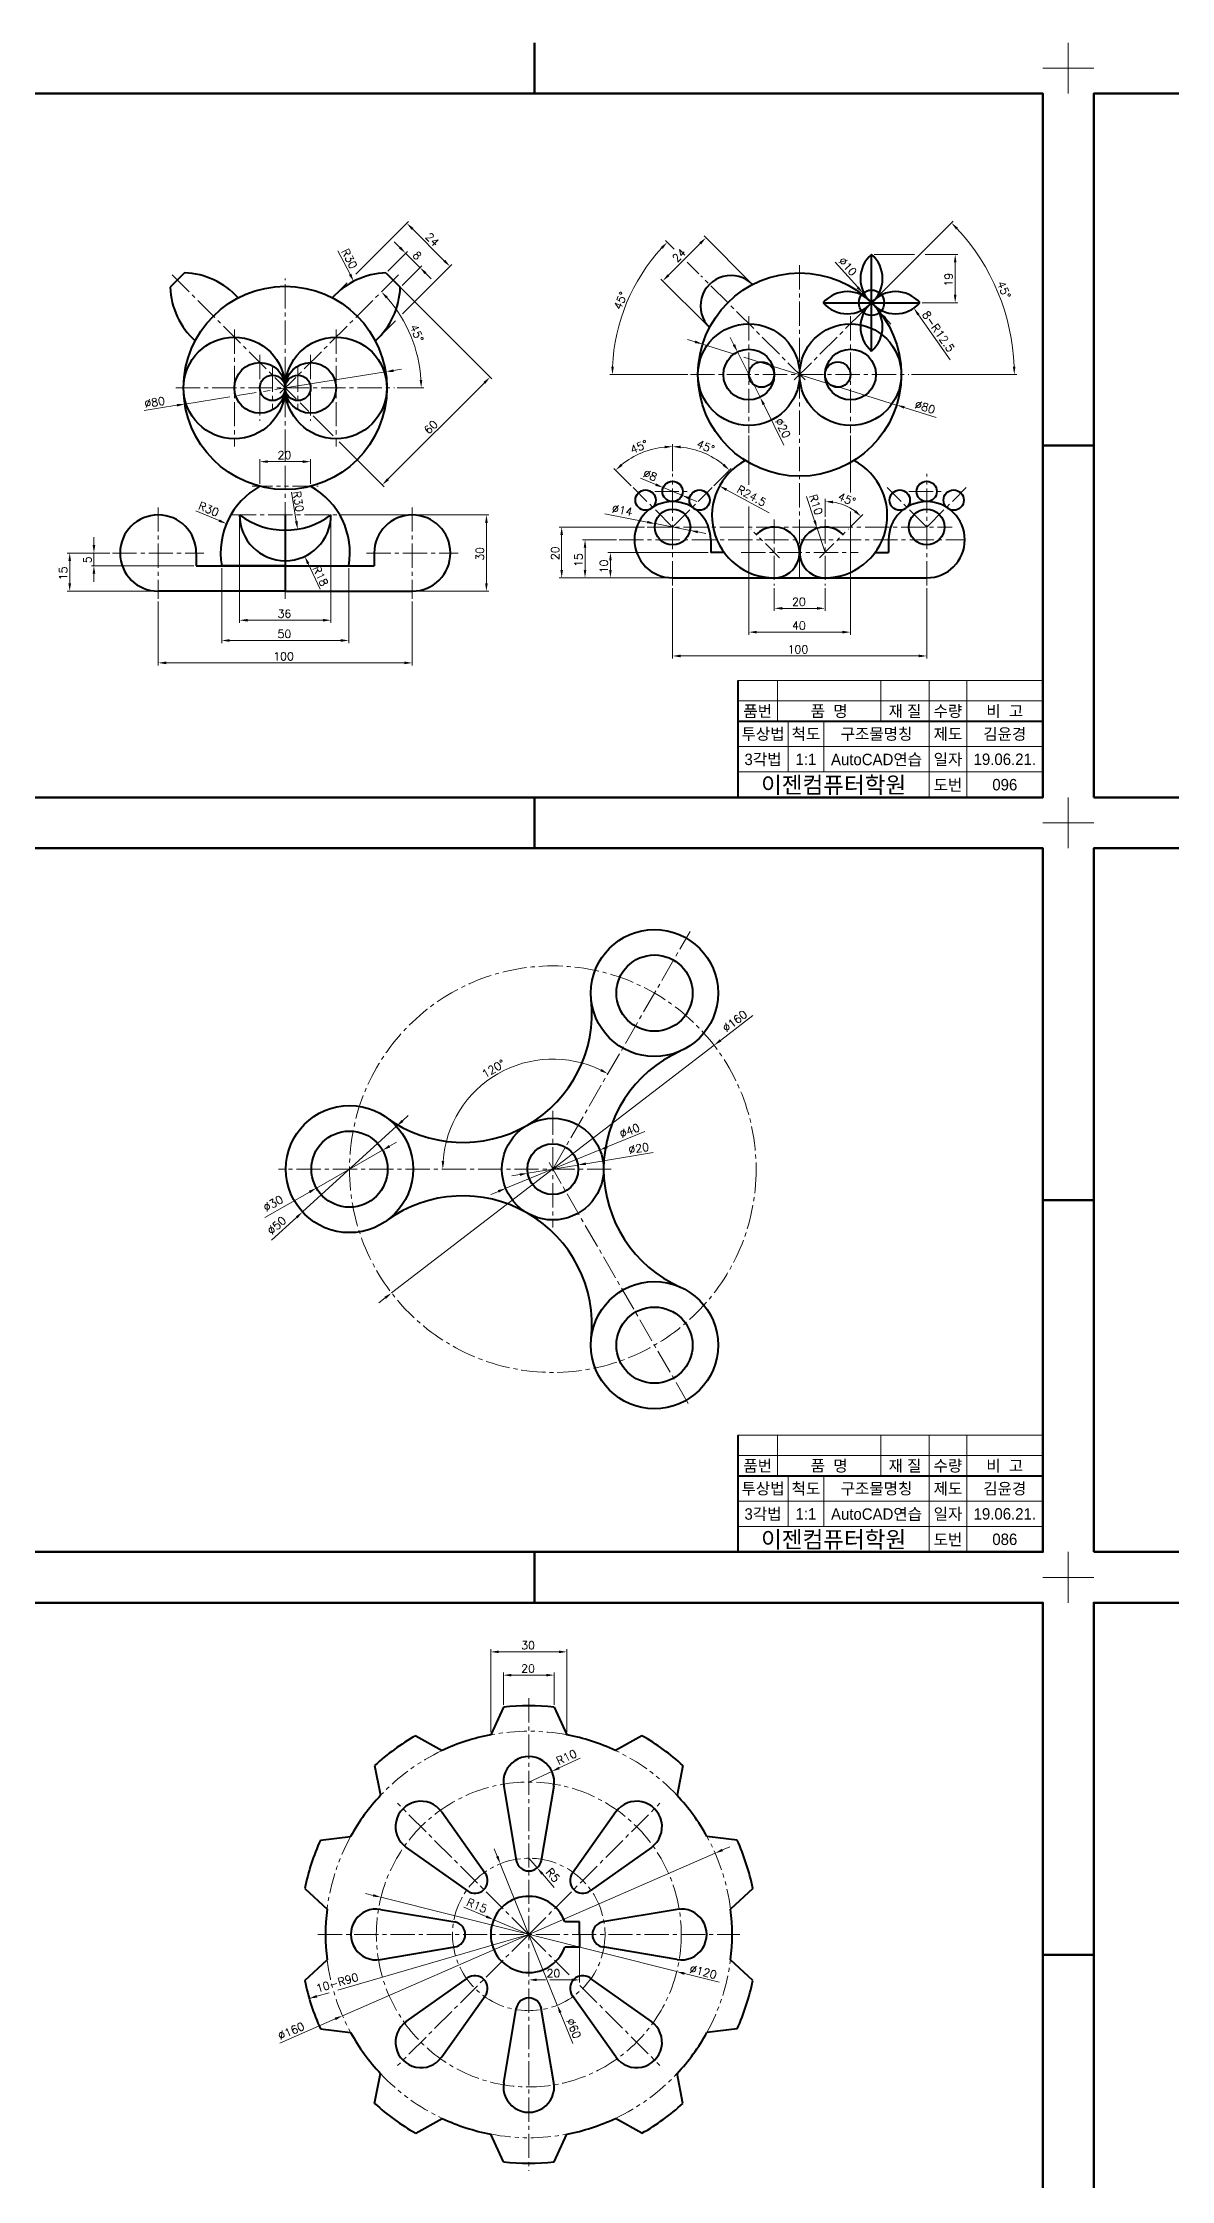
# Model space of a CAD drawing. Header units: millimetres. Extents: x 0 to 4210, y 0 to 2980.
# Drawn here: x 2116 to 2561, y 2139 to 2980 of the extents above; entities that cross this region are included whole.
import ezdxf
from ezdxf.enums import TextEntityAlignment as Align

# ---------------------------------------------------------------- set-up
doc = ezdxf.new("R2010")
doc.units = ezdxf.units.MM
doc.linetypes.add('CENTER2', pattern=[28.575, 19.05, -3.175, 3.175, -3.175])
doc.linetypes.add('PHANTOM2', pattern=[31.75, 15.875, -3.175, 3.175, -3.175, 3.175, -3.175])
for name, color, linetype, lineweight in [('가는선', 1, 'Continuous', 13), ('가상선', 1, 'PHANTOM2', 13), ('구분선', 1, 'PHANTOM2', 13), ('문자', 2, 'Continuous', 20), ('외곽선', 4, 'Continuous', 70), ('외형선', 3, 'Continuous', 40), ('중심선', 1, 'CENTER2', 13), ('치수선', 1, 'Continuous', 13)]:
    doc.layers.add(name, color=color, linetype=linetype, lineweight=lineweight)
doc.styles.get("Standard").update_dxf_attribs({"font": 'romans.shx'})
doc.styles.add('한글', font='')
doc.styles.get('한글').set_extended_font_data('Gulim')

msp = doc.modelspace()

# ---------------------------------------------------------------- linework, layer by layer
at = {"layer": '가는선', "ltscale": 0.5}
for p, q in [((2390, 2729), (2510, 2729)), ((2405.58, 2729), (2405.58, 2713)), ((2446.22, 2729), (2446.22, 2713)), ((2465.27, 2729), (2465.27, 2683)), ((2480.01, 2729), (2480.01, 2683)), ((2390, 2721), (2510, 2721)), ((2409.73, 2713), (2409.73, 2693)), ((2423.8, 2713), (2423.8, 2693)), ((2390, 2703), (2510, 2703)), ((2390, 2693), (2510, 2693)), ((2390, 2432), (2510, 2432)), ((2405.58, 2432), (2405.58, 2416)), ((2446.22, 2432), (2446.22, 2416)), ((2465.27, 2432), (2465.27, 2386)), ((2480.01, 2432), (2480.01, 2386)), ((2390, 2424), (2510, 2424)), ((2409.73, 2416), (2409.73, 2396)), ((2423.8, 2416), (2423.8, 2396)), ((2390, 2406), (2510, 2406)), ((2390, 2396), (2510, 2396))]:
    msp.add_line(p, q, dxfattribs=at)
at = {"layer": '가상선', "ltscale": 0.5}
for p, q in [((2198.87, 2805.42), (2224.87, 2805.42)), ((2406.4, 2777.27), (2395.09, 2788.59)), ((2422.16, 2777.27), (2433.47, 2788.59))]:
    msp.add_line(p, q, dxfattribs=at)
for start, end in [(79.19308, 100.80692), (115.19308, 136.80692), (43.19308, 64.80692), (151.19308, 172.80692), (7.19308, 28.80692), (187.19308, 208.80692), (331.19308, 352.80692), (223.19308, 244.80692), (295.19308, 316.80692), (259.19308, 280.80692)]:
    msp.add_arc((2307.71, 2235.47), 80, start, end, dxfattribs=at)
at = {"layer": '구분선', "ltscale": 0.5}
for points in [[(2510, 2970), (2520, 2970), (2520, 2980)], [(2520, 2980), (2520, 2970), (2530, 2970)], [(2520, 2980), (2520, 2970), (2530, 2970)], [(2520, 2960), (2520, 2970), (2510, 2970)], [(2530, 2970), (2520, 2970), (2520, 2960)], [(2530, 2970), (2520, 2970), (2520, 2960)], [(2510, 2673), (2520, 2673), (2520, 2683)], [(2510, 2673), (2520, 2673), (2520, 2683)], [(2520, 2683), (2520, 2673), (2530, 2673)], [(2520, 2683), (2520, 2673), (2530, 2673)], [(2520, 2683), (2520, 2673), (2530, 2673)], [(2520, 2683), (2520, 2673), (2530, 2673)], [(2520, 2663), (2520, 2673), (2510, 2673)], [(2530, 2673), (2520, 2673), (2520, 2663)], [(2530, 2673), (2520, 2673), (2520, 2663)], [(2510, 2376), (2520, 2376), (2520, 2386)], [(2510, 2376), (2520, 2376), (2520, 2386)], [(2520, 2386), (2520, 2376), (2530, 2376)], [(2520, 2386), (2520, 2376), (2530, 2376)], [(2520, 2386), (2520, 2376), (2530, 2376)], [(2520, 2386), (2520, 2376), (2530, 2376)], [(2520, 2366), (2520, 2376), (2510, 2376)], [(2530, 2376), (2520, 2376), (2520, 2366)], [(2530, 2376), (2520, 2376), (2520, 2366)]]:
    msp.add_lwpolyline(points, dxfattribs=at)
at = {"layer": '외곽선', "ltscale": 0.5}
for p, q in [((2310, 2980), (2310, 2970)), ((2310, 2970), (2310, 2960)), ((2510, 2821.5), (2520, 2821.5)), ((2530, 2821.5), (2520, 2821.5)), ((2530, 2821.5), (2520, 2821.5)), ((2510, 2683), (2510, 2729)), ((2310, 2683), (2310, 2673)), ((2310, 2683), (2310, 2673)), ((2310, 2673), (2310, 2663)), ((2510, 2524.5), (2520, 2524.5)), ((2530, 2524.5), (2520, 2524.5)), ((2530, 2524.5), (2520, 2524.5)), ((2510, 2386), (2510, 2432)), ((2310, 2386), (2310, 2376)), ((2310, 2386), (2310, 2376)), ((2310, 2376), (2310, 2366)), ((2510, 2227.5), (2520, 2227.5)), ((2530, 2227.5), (2520, 2227.5)), ((2530, 2227.5), (2520, 2227.5))]:
    msp.add_line(p, q, dxfattribs=at)
for points in [[(2110, 2683), (2510, 2683), (2510, 2960), (2110, 2960)], [(2530, 2683), (2930, 2683), (2930, 2960), (2530, 2960)], [(2110, 2386), (2510, 2386), (2510, 2663), (2110, 2663)], [(2530, 2386), (2930, 2386), (2930, 2663), (2530, 2663)], [(2110, 2089), (2510, 2089), (2510, 2366), (2110, 2366)], [(2530, 2089), (2930, 2089), (2930, 2366), (2530, 2366)]]:
    msp.add_lwpolyline(points, close=True, dxfattribs=at)
at = {"layer": '외형선', "ltscale": 0.5}
for p, q in [((2442.56, 2858.68), (2442.56, 2896.68)), ((2172.28, 2889.41), (2166.62, 2883.75)), ((2251.47, 2889.41), (2257.13, 2883.75)), ((2423.56, 2877.68), (2461.56, 2877.68)), ((2211.87, 2794.15), (2211.87, 2764.15)), ((2176.87, 2779.15), (2176.87, 2774.15)), ((2246.87, 2779.15), (2246.87, 2774.15)), ((2379.28, 2784.4), (2379.28, 2779.4)), ((2384.53, 2779.4), (2379.28, 2779.4)), ((2444.03, 2779.4), (2449.28, 2779.4)), ((2449.28, 2784.4), (2449.28, 2779.4)), ((2176.87, 2774.15), (2246.87, 2774.15)), ((2211.87, 2774.15), (2186.87, 2774.15)), ((2364.28, 2769.4), (2464.28, 2769.4)), ((2211.87, 2764.15), (2161.87, 2764.15)), ((2211.87, 2764.15), (2261.87, 2764.15)), ((2390, 2729), (2390, 2721)), ((2390, 2721), (2390, 2713)), ((2390, 2713), (2510, 2713)), ((2390, 2713), (2390, 2693)), ((2390, 2693), (2390, 2683)), ((2390, 2432), (2390, 2424)), ((2390, 2424), (2390, 2416)), ((2390, 2416), (2510, 2416)), ((2390, 2416), (2390, 2396)), ((2390, 2396), (2390, 2386)), ((2297.71, 2324.91), (2292.71, 2314.05)), ((2317.71, 2324.91), (2322.71, 2314.05)), ((2263.23, 2313.71), (2273.66, 2307.86)), ((2352.19, 2313.71), (2341.76, 2307.86)), ((2247.05, 2301.95), (2249.38, 2290.23)), ((2368.37, 2301.95), (2366.03, 2290.23)), ((2297.85, 2293.8), (2302.78, 2264.64)), ((2317.57, 2293.8), (2312.64, 2264.64)), ((2273.43, 2283.69), (2290.57, 2259.58)), ((2341.98, 2283.69), (2324.85, 2259.58)), ((2225.73, 2272.62), (2237.61, 2274.02)), ((2389.68, 2272.62), (2377.81, 2274.02)), ((2259.49, 2269.74), (2283.6, 2252.61)), ((2355.93, 2269.74), (2331.82, 2252.61)), ((2219.55, 2253.6), (2228.34, 2245.49)), ((2395.86, 2253.6), (2387.08, 2245.49)), ((2249.38, 2245.33), (2278.54, 2240.4)), ((2327.71, 2240.47), (2321.85, 2240.47)), ((2327.71, 2235.47), (2327.71, 2240.47)), ((2366.04, 2245.33), (2336.88, 2240.4)), ((2249.38, 2225.61), (2278.54, 2230.54)), ((2327.71, 2230.47), (2321.85, 2230.47)), ((2327.71, 2235.47), (2327.71, 2230.47)), ((2366.04, 2225.61), (2336.88, 2230.54)), ((2219.55, 2217.34), (2228.34, 2225.45)), ((2395.86, 2217.34), (2387.08, 2225.45)), ((2259.49, 2201.19), (2283.6, 2218.33)), ((2355.93, 2201.19), (2331.82, 2218.33)), ((2273.43, 2187.25), (2290.57, 2211.36)), ((2297.85, 2177.14), (2302.78, 2206.3)), ((2317.57, 2177.14), (2312.64, 2206.3)), ((2341.98, 2187.25), (2324.85, 2211.36)), ((2225.73, 2198.32), (2237.61, 2196.92)), ((2389.68, 2198.32), (2377.81, 2196.92)), ((2247.05, 2168.99), (2249.38, 2180.71)), ((2368.37, 2168.99), (2366.03, 2180.71)), ((2263.23, 2157.23), (2273.66, 2163.08)), ((2352.19, 2157.23), (2341.76, 2163.08)), ((2297.71, 2146.03), (2292.71, 2156.89)), ((2317.71, 2146.03), (2322.71, 2156.89))]:
    msp.add_line(p, q, dxfattribs=at)
for centre, radius in [((2414.28, 2849.4), 40), ((2211.87, 2844.15), 40), ((2442.56, 2877.68), 5), ((2394.28, 2849.4), 20), ((2434.28, 2849.4), 20), ((2191.87, 2844.15), 20), ((2231.87, 2844.15), 20), ((2201.87, 2844.15), 10), ((2221.87, 2844.15), 10), ((2394.28, 2849.4), 10), ((2399.28, 2849.4), 5), ((2434.28, 2849.4), 10), ((2429.28, 2849.4), 5), ((2206.87, 2844.15), 5), ((2216.87, 2844.15), 5), ((2353.67, 2800), 4), ((2364.28, 2803.4), 4), ((2374.89, 2800), 4), ((2453.67, 2800), 4), ((2464.28, 2803.4), 4), ((2474.89, 2800), 4), ((2364.28, 2789.4), 7), ((2464.28, 2789.4), 7), ((2357.16, 2605.97), 25), ((2357.16, 2605.97), 15), ((2237.16, 2536.68), 25), ((2237.16, 2536.68), 15), ((2317.16, 2536.68), 20), ((2317.16, 2536.68), 10), ((2357.16, 2467.4), 25), ((2357.16, 2467.4), 15)]:
    msp.add_circle(centre, radius, dxfattribs=at)
for centre, radius, start, end in [((2450.69, 2887.18), 12.5, 130.5358, 229.4642), ((2434.44, 2887.18), 12.5, 310.5358, 49.4642), ((2171.19, 2859.43), 30, 42.30492, 87.92656), ((2252.56, 2859.43), 30, 92.07344, 137.69508), ((2387.27, 2876.41), 12, 44.79751, 225.20249), ((2196.6, 2884.84), 30, 182.07344, 227.69508), ((2227.15, 2884.84), 30, 312.30492, 357.92656), ((2433.06, 2869.56), 12.5, 40.5358, 139.4642), ((2433.06, 2885.8), 12.5, 220.5358, 319.4642), ((2450.69, 2868.18), 12.5, 130.5358, 229.4642), ((2452.06, 2869.56), 12.5, 40.5358, 139.4642), ((2434.44, 2868.18), 12.5, 310.5358, 49.4642), ((2452.06, 2885.8), 12.5, 220.5358, 319.4642), ((2404.28, 2793.9), 24.5, 117.68499, 270), ((2424.28, 2793.9), 24.5, 270, 62.31501), ((2216.45, 2779.2), 30, 119.06138, 189.68545), ((2207.3, 2779.2), 30, 350.31455, 60.93862), ((2161.87, 2779.15), 15, 0, 270), ((2211.87, 2794.15), 18, 180, 0), ((2211.87, 2818.15), 30, 233.1301, 306.8699), ((2261.87, 2779.15), 15, 270, 180), ((2364.28, 2784.4), 15, 0, 270), ((2464.28, 2784.4), 15, 270, 180), ((2404.28, 2779.4), 10, 270, 135), ((2424.28, 2779.4), 10, 45, 270), ((2281.74, 2598.03), 50.83, 233.99102, 6.00898), ((2387.99, 2536.68), 50.83, 113.99102, 246.00898), ((2281.74, 2475.34), 50.83, 353.99102, 126.00898), ((2307.71, 2235.47), 90, 83.62063, 96.37937), ((2307.71, 2235.47), 90, 119.62063, 132.37937), ((2307.71, 2235.47), 80, 100.80692, 115.19308), ((2307.71, 2235.47), 80, 64.80692, 79.19308), ((2307.71, 2235.47), 90, 47.62063, 60.37937), ((2307.71, 2295.47), 10, 350.40593, 189.59407), ((2307.71, 2235.47), 80, 136.80692, 151.19308), ((2307.71, 2235.47), 80, 28.80692, 43.19308), ((2265.28, 2277.9), 10, 35.40593, 234.59407), ((2350.14, 2277.9), 10, 305.40593, 144.59407), ((2307.71, 2235.47), 90, 155.62063, 168.37937), ((2307.71, 2235.47), 90, 11.62063, 24.37937), ((2307.71, 2265.47), 5, 189.59407, 350.40593), ((2286.5, 2256.68), 5, 234.59407, 35.40593), ((2328.92, 2256.68), 5, 144.59407, 305.40593), ((2307.71, 2235.47), 15, 19.47122, 340.52878), ((2307.71, 2235.47), 80, 172.80692, 187.19308), ((2247.71, 2235.47), 10, 80.40593, 279.59407), ((2277.71, 2235.47), 5, 279.59407, 80.40593), ((2337.71, 2235.47), 5, 99.59407, 260.40593), ((2367.71, 2235.47), 10, 260.40593, 99.59407), ((2307.71, 2235.47), 80, 352.80692, 7.19308), ((2307.71, 2235.47), 90, 191.62063, 204.37937), ((2286.5, 2214.26), 5, 324.59407, 125.40593), ((2328.92, 2214.26), 5, 54.59407, 215.40593), ((2307.71, 2235.47), 90, 335.62063, 348.37937), ((2307.71, 2205.47), 5, 9.59407, 170.40593), ((2307.71, 2235.47), 80, 208.80692, 223.19308), ((2265.28, 2193.04), 10, 125.40593, 324.59407), ((2350.14, 2193.04), 10, 215.40593, 54.59407), ((2307.71, 2235.47), 80, 316.80692, 331.19308), ((2307.71, 2175.47), 10, 170.40593, 9.59407), ((2307.71, 2235.47), 90, 227.62063, 240.37937), ((2307.71, 2235.47), 80, 244.80692, 259.19308), ((2307.71, 2235.47), 80, 280.80692, 295.19308), ((2307.71, 2235.47), 90, 299.62063, 312.37937), ((2307.71, 2235.47), 90, 263.62063, 276.37937)]:
    msp.add_arc(centre, radius, start, end, dxfattribs=at)
at = {"layer": '중심선', "ltscale": 0.5}
for p, q in [((2167.33, 2888.7), (2213.99, 2842.03)), ((2256.42, 2888.7), (2209.75, 2842.03)), ((2211.87, 2761.15), (2211.87, 2887.15)), ((2416.4, 2847.27), (2375.39, 2888.29)), ((2414.28, 2892.4), (2414.28, 2769.4)), ((2412.16, 2847.27), (2444.69, 2879.8)), ((2394.28, 2872.4), (2394.28, 2826.4)), ((2434.28, 2872.4), (2434.28, 2826.4)), ((2191.87, 2867.15), (2191.87, 2821.15)), ((2231.87, 2867.15), (2231.87, 2821.15)), ((2201.87, 2857.15), (2201.87, 2831.15)), ((2206.87, 2852.15), (2206.87, 2836.15)), ((2216.87, 2852.15), (2216.87, 2836.15)), ((2221.87, 2857.15), (2221.87, 2831.15)), ((2168.87, 2844.15), (2254.87, 2844.15)), ((2371.28, 2849.4), (2457.28, 2849.4)), ((2364.28, 2766.4), (2364.28, 2810.4)), ((2464.28, 2766.4), (2464.28, 2810.4)), ((2364.28, 2789.4), (2348.72, 2804.95)), ((2357.28, 2803.4), (2371.28, 2803.4)), ((2364.28, 2789.4), (2379.84, 2804.95)), ((2464.28, 2789.4), (2448.72, 2804.95)), ((2457.28, 2803.4), (2471.28, 2803.4)), ((2464.28, 2789.4), (2479.84, 2804.95)), ((2161.87, 2797.15), (2161.87, 2761.15)), ((2190.87, 2794.15), (2232.87, 2794.15)), ((2261.87, 2797.15), (2261.87, 2761.15)), ((2354.28, 2789.4), (2474.28, 2789.4)), ((2404.28, 2792.4), (2404.28, 2766.4)), ((2424.28, 2792.4), (2424.28, 2766.4)), ((2143.87, 2779.15), (2179.87, 2779.15)), ((2243.87, 2779.15), (2279.87, 2779.15)), ((2343.28, 2784.4), (2479.28, 2784.4)), ((2391.28, 2779.4), (2437.28, 2779.4)), ((2317.16, 2536.68), (2371.16, 2630.22)), ((2317.16, 2559.68), (2317.16, 2513.68)), ((2340.16, 2536.68), (2209.16, 2536.68)), ((2315.66, 2539.28), (2371.16, 2443.15)), ((2307.71, 2328.47), (2307.71, 2142.47)), ((2307.71, 2235.47), (2256.09, 2287.09)), ((2307.71, 2235.47), (2359.33, 2287.09)), ((2224.71, 2235.47), (2390.71, 2235.47)), ((2307.71, 2235.47), (2256.09, 2183.85)), ((2307.71, 2235.47), (2323.61, 2219.57)), ((2327.74, 2215.44), (2359.33, 2183.85))]:
    msp.add_line(p, q, dxfattribs=at)
for centre, radius in [((2317.16, 2536.68), 80), ((2307.71, 2235.47), 60), ((2307.71, 2235.47), 30)]:
    msp.add_circle(centre, radius, dxfattribs=at)
at = {"layer": '치수선', "ltscale": 0.5}
for p, q in [((2239.64, 2888.89), (2260.42, 2909.67)), ((2261.94, 2906.74), (2274.46, 2894.22)), ((2395.08, 2885.57), (2376.68, 2903.96)), ((2445.39, 2880.51), (2474.72, 2909.83)), ((2232.63, 2898.1), (2237.37, 2888.89)), ((2252.18, 2890.11), (2259.94, 2897.87)), ((2257, 2899.39), (2254.78, 2901.62)), ((2259.23, 2897.17), (2264.89, 2891.51)), ((2364.95, 2898.72), (2361.48, 2902.2)), ((2362.65, 2888.51), (2375.16, 2901.03)), ((2443.56, 2896.68), (2459.45, 2896.68)), ((2463.67, 2896.68), (2476.49, 2896.68)), ((2231.08, 2880.33), (2236.29, 2885.54)), ((2255.01, 2885.87), (2293.19, 2847.69)), ((2257.84, 2884.46), (2265.59, 2892.22)), ((2258.02, 2873.33), (2277.39, 2892.7)), ((2267.11, 2889.28), (2269.34, 2887.06)), ((2378.11, 2868.6), (2359.71, 2886.99)), ((2374.68, 2888.99), (2370.01, 2893.67)), ((2428.23, 2893.66), (2437.12, 2883.75)), ((2475.49, 2893.53), (2475.49, 2880.83)), ((2445.9, 2873.96), (2439.22, 2881.4)), ((2462.56, 2877.68), (2476.49, 2877.68)), ((2248.05, 2863.36), (2255.31, 2870.61)), ((2448.01, 2871.61), (2450.11, 2869.27)), ((2473.46, 2855.16), (2461.02, 2872.97)), ((2373.11, 2862.31), (2370.1, 2863.25)), ((2376.11, 2861.37), (2388.98, 2857.33)), ((2388.41, 2861.16), (2387, 2863.98)), ((2389.82, 2858.34), (2398.74, 2840.45)), ((2392.29, 2856.29), (2452.45, 2837.42)), ((2251.37, 2850.49), (2207.71, 2843.48)), ((2290.25, 2846.17), (2252.28, 2808.2)), ((2254.48, 2850.99), (2257.59, 2851.48)), ((2255.87, 2844.15), (2266.37, 2844.15)), ((2370.28, 2849.4), (2339.6, 2849.4)), ((2458.28, 2849.4), (2499.75, 2849.4)), ((2156.33, 2835.25), (2169.27, 2837.32)), ((2190.09, 2840.66), (2172.38, 2837.82)), ((2200.4, 2842.31), (2193.13, 2841.15)), ((2205.88, 2843.19), (2203.29, 2842.78)), ((2212.58, 2843.45), (2216.12, 2839.91)), ((2217.75, 2838.28), (2221.12, 2834.91)), ((2408.11, 2821.67), (2400.15, 2837.63)), ((2467.95, 2832.56), (2455.45, 2836.48)), ((2222.85, 2833.18), (2230.76, 2825.26)), ((2233.05, 2822.98), (2250.76, 2805.27)), ((2364.28, 2811.4), (2364.28, 2822.05)), ((2364.28, 2811.4), (2364.28, 2822.05)), ((2394.28, 2825.4), (2394.28, 2806)), ((2434.28, 2825.4), (2434.28, 2803)), ((2201.87, 2806.42), (2201.87, 2816.13)), ((2205.02, 2815.13), (2218.72, 2815.13)), ((2221.87, 2806.42), (2221.87, 2816.13)), ((2348.02, 2805.66), (2341.19, 2812.48)), ((2380.54, 2805.66), (2387.37, 2812.48)), ((2214.33, 2803.18), (2216.21, 2791.66)), ((2351.62, 2808.58), (2357.66, 2806.1)), ((2367.98, 2801.88), (2360.58, 2804.91)), ((2402.27, 2794.99), (2385.51, 2804.08)), ((2417.02, 2801.48), (2420.17, 2791.89)), ((2176.66, 2795.75), (2185.84, 2791.93)), ((2193.87, 2793.15), (2193.87, 2751.72)), ((2229.87, 2793.15), (2229.87, 2751.72)), ((2233.87, 2794.15), (2292.04, 2794.15)), ((2337.67, 2794.57), (2354.32, 2791.33)), ((2370.9, 2800.69), (2373.81, 2799.49)), ((2394.28, 2797.42), (2394.28, 2747.03)), ((2424.28, 2793.4), (2424.28, 2800.47)), ((2434.18, 2789.3), (2439.18, 2794.3)), ((2434.28, 2795.46), (2434.28, 2747.03)), ((2136.59, 2782.3), (2136.59, 2785.45)), ((2291.04, 2791), (2291.04, 2767.3)), ((2353.28, 2789.4), (2319.64, 2789.4)), ((2320.64, 2786.25), (2320.64, 2772.55)), ((2371.15, 2788.06), (2357.41, 2790.73)), ((2374.24, 2787.46), (2377.34, 2786.86)), ((2424.28, 2779.4), (2421.16, 2788.9)), ((2135.59, 2779.15), (2126.06, 2779.15)), ((2142.87, 2779.15), (2135.59, 2779.15)), ((2136.59, 2779.15), (2136.59, 2774.15)), ((2342.28, 2784.4), (2328.84, 2784.4)), ((2329.84, 2772.55), (2329.84, 2781.25)), ((2378.28, 2779.4), (2338.82, 2779.4)), ((2339.82, 2776.25), (2339.82, 2772.55)), ((2127.06, 2776), (2127.06, 2767.3)), ((2175.87, 2774.15), (2135.59, 2774.15)), ((2136.59, 2771), (2136.59, 2767.85)), ((2186.87, 2773.15), (2186.87, 2743.75)), ((2225.6, 2764.99), (2220.88, 2775.02)), ((2236.87, 2773.15), (2236.87, 2743.75)), ((2328.84, 2769.4), (2319.64, 2769.4)), ((2338.82, 2769.4), (2328.84, 2769.4)), ((2363.28, 2769.4), (2338.82, 2769.4)), ((2160.87, 2764.15), (2126.06, 2764.15)), ((2161.87, 2760.15), (2161.87, 2734.93)), ((2261.87, 2760.15), (2261.87, 2734.93)), ((2262.87, 2764.15), (2292.04, 2764.15)), ((2364.28, 2765.4), (2364.28, 2737.65)), ((2404.28, 2765.4), (2404.28, 2756.4)), ((2424.28, 2765.4), (2424.28, 2756.4)), ((2464.28, 2765.4), (2464.28, 2737.65)), ((2197.02, 2752.72), (2226.72, 2752.72)), ((2407.43, 2757.4), (2421.13, 2757.4)), ((2190.02, 2744.75), (2233.72, 2744.75)), ((2397.43, 2748.03), (2431.13, 2748.03)), ((2165.02, 2735.93), (2258.72, 2735.93)), ((2367.43, 2738.65), (2461.13, 2738.65)), ((2292.71, 2315.05), (2292.71, 2347.69)), ((2322.71, 2315.05), (2322.71, 2347.69)), ((2295.86, 2346.69), (2319.56, 2346.69)), ((2297.71, 2325.91), (2297.71, 2338.53)), ((2300.86, 2337.53), (2314.56, 2337.53)), ((2317.71, 2325.91), (2317.71, 2338.53)), ((2307.71, 2295.47), (2316.79, 2299.67)), ((2327.95, 2304.83), (2319.64, 2300.99)), ((2381.04, 2267.46), (2234.38, 2203.48)), ((2295.32, 2266.22), (2294.14, 2269.14)), ((2296.49, 2263.29), (2318.92, 2207.64)), ((2307.71, 2265.47), (2310.98, 2261.69)), ((2383.92, 2268.72), (2386.81, 2269.98)), ((2317.71, 2253.91), (2313.04, 2259.31)), ((2246.46, 2250.86), (2243.41, 2251.63)), ((2249.52, 2250.1), (2365.9, 2220.84)), ((2282.08, 2246.27), (2290.98, 2242.52)), ((2307.71, 2235.47), (2293.89, 2241.29)), ((2307.71, 2235.47), (2232.6, 2213.56)), ((2327.71, 2230.47), (2327.71, 2216.6)), ((2229.2, 2212.56), (2224.33, 2211.14)), ((2310.86, 2217.6), (2314.24, 2217.6)), ((2315.95, 2217.6), (2324.56, 2217.6)), ((2382.56, 2216.65), (2368.95, 2220.07)), ((2325, 2192.57), (2320.1, 2204.72)), ((2209.77, 2192.74), (2231.5, 2202.22))]:
    msp.add_line(p, q, dxfattribs=at)
at = {"layer": '치수선', "color": 1, "ltscale": 0.5}
for p, q in [((2395.87, 2597.15), (2383.1, 2587.34)), ((2253.72, 2487.95), (2380.6, 2585.42)), ((2257.96, 2555.65), (2260.28, 2557.78)), ((2255.63, 2553.53), (2218.69, 2519.84)), ((2353.31, 2551.44), (2338.59, 2545.43)), ((2250.18, 2544.13), (2224.14, 2529.24)), ((2252.91, 2545.7), (2255.65, 2547.26)), ((2298.64, 2529.13), (2335.68, 2544.24)), ((2356.66, 2543.2), (2330.13, 2538.83)), ((2304.18, 2534.54), (2301.08, 2534.03)), ((2307.29, 2535.06), (2327.02, 2538.31)), ((2203.9, 2517.65), (2221.4, 2527.67)), ((2295.72, 2527.94), (2292.81, 2526.75)), ((2206.52, 2508.74), (2216.36, 2517.71)), ((2251.22, 2486.03), (2248.72, 2484.11))]:
    msp.add_line(p, q, dxfattribs=at)
at = {"layer": '치수선', "ltscale": 0.5}
for centre, radius, start, end in [((2414.28, 2849.4), 84.47, 2.13673, 42.86327), ((2414.28, 2849.4), 73.68, 137.44987, 177.55013), ((2211.87, 2844.15), 53.49, 3.37438, 41.62562), ((2364.28, 2789.4), 31.65, 95.70478, 129.29522), ((2364.28, 2789.4), 31.65, 50.70478, 84.29522), ((2424.28, 2779.4), 20.07, 54.00054, 80.99946)]:
    msp.add_arc(centre, radius, start, end, dxfattribs=at)
at = {"layer": '치수선', "color": 1, "ltscale": 0.5}
msp.add_arc((2317.16, 2536.68), 43.32, 64.16712, 175.83288, dxfattribs=at)
at = {"layer": '치수선', "ltscale": 0.5}
for points in [[(2262.31, 2907.11), (2261.57, 2906.37), (2259.71, 2908.96)], [(2374.79, 2901.4), (2375.54, 2900.66), (2377.39, 2903.25)], [(2475.82, 2906.49), (2476.57, 2907.22), (2474.01, 2909.13)], [(2257.37, 2899.77), (2256.63, 2899.02), (2259.23, 2897.17)], [(2274.83, 2894.59), (2274.09, 2893.85), (2276.68, 2891.99)], [(2359.62, 2899.58), (2360.38, 2898.86), (2362.18, 2901.49)], [(2474.96, 2893.53), (2476.01, 2893.53), (2475.49, 2896.68)], [(2237.84, 2889.13), (2236.9, 2888.65), (2238.81, 2886.09)], [(2267.49, 2889.65), (2266.74, 2888.91), (2264.89, 2891.51)], [(2362.28, 2888.88), (2363.02, 2888.14), (2360.42, 2886.28)], [(2251.48, 2879.33), (2252.24, 2880.05), (2249.7, 2881.98)], [(2437.51, 2884.1), (2436.73, 2883.4), (2439.22, 2881.4)], [(2474.96, 2880.83), (2476.01, 2880.83), (2475.49, 2877.68)], [(2448.4, 2871.97), (2447.62, 2871.26), (2445.9, 2873.96)], [(2461.45, 2873.27), (2460.59, 2872.67), (2459.22, 2875.56)], [(2373.26, 2862.81), (2372.95, 2861.81), (2376.11, 2861.37)], [(2388.88, 2861.4), (2387.94, 2860.93), (2389.82, 2858.34)], [(2341.2, 2852.53), (2340.15, 2852.56), (2340.6, 2849.4)], [(2499.22, 2852.56), (2498.17, 2852.54), (2498.75, 2849.4)], [(2254.4, 2851.5), (2254.56, 2850.47), (2251.37, 2850.49)], [(2265.8, 2847.32), (2264.75, 2847.29), (2265.37, 2844.15)], [(2289.88, 2846.54), (2290.62, 2845.8), (2292.48, 2848.4)], [(2169.18, 2837.84), (2169.35, 2836.8), (2172.38, 2837.82)], [(2400.62, 2837.86), (2399.68, 2837.39), (2398.74, 2840.45)], [(2455.61, 2836.98), (2455.29, 2835.98), (2452.45, 2837.42)], [(2361.11, 2821.41), (2361.16, 2820.37), (2364.28, 2821.05)], [(2367.4, 2820.37), (2367.45, 2821.41), (2364.28, 2821.05)], [(2205.02, 2815.66), (2205.02, 2814.61), (2201.87, 2815.13)], [(2218.72, 2815.66), (2218.72, 2814.61), (2221.87, 2815.13)], [(2344.59, 2813.5), (2343.88, 2814.28), (2341.9, 2811.78)], [(2384.68, 2814.28), (2383.97, 2813.5), (2386.66, 2811.78)], [(2251.91, 2808.57), (2252.65, 2807.83), (2250.05, 2805.97)], [(2357.86, 2806.59), (2357.46, 2805.62), (2360.58, 2804.91)], [(2371.1, 2801.17), (2370.7, 2800.2), (2367.98, 2801.88)], [(2385.76, 2804.54), (2385.26, 2803.61), (2382.74, 2805.58)], [(2290.51, 2791), (2291.56, 2791), (2291.04, 2794.15)], [(2427.38, 2798.7), (2427.46, 2799.75), (2424.28, 2799.47)], [(2436.42, 2796.03), (2435.74, 2795.24), (2438.47, 2793.59)], [(2186.04, 2792.42), (2185.64, 2791.45), (2188.75, 2790.72)], [(2216.73, 2791.74), (2215.69, 2791.57), (2216.72, 2788.55)], [(2320.12, 2786.25), (2321.17, 2786.25), (2320.64, 2789.4)], [(2354.42, 2791.85), (2354.22, 2790.82), (2357.41, 2790.73)], [(2374.34, 2787.98), (2374.14, 2786.94), (2371.15, 2788.06)], [(2420.67, 2792.05), (2419.67, 2791.72), (2421.16, 2788.9)], [(2126.54, 2776), (2127.59, 2776), (2127.06, 2779.15)], [(2136.07, 2782.3), (2137.12, 2782.3), (2136.59, 2779.15)], [(2221.36, 2775.24), (2220.41, 2774.79), (2219.54, 2777.87)], [(2329.31, 2781.25), (2330.36, 2781.25), (2329.84, 2784.4)], [(2339.3, 2776.25), (2340.35, 2776.25), (2339.82, 2779.4)], [(2136.07, 2771), (2137.12, 2771), (2136.59, 2774.15)], [(2320.12, 2772.55), (2321.17, 2772.55), (2320.64, 2769.4)], [(2329.31, 2772.55), (2330.36, 2772.55), (2329.84, 2769.4)], [(2339.3, 2772.55), (2340.35, 2772.55), (2339.82, 2769.4)], [(2126.54, 2767.3), (2127.59, 2767.3), (2127.06, 2764.15)], [(2290.51, 2767.3), (2291.56, 2767.3), (2291.04, 2764.15)], [(2197.02, 2753.24), (2197.02, 2752.19), (2193.87, 2752.72)], [(2226.72, 2753.24), (2226.72, 2752.19), (2229.87, 2752.72)], [(2407.43, 2757.93), (2407.43, 2756.88), (2404.28, 2757.4)], [(2421.13, 2757.93), (2421.13, 2756.88), (2424.28, 2757.4)], [(2190.02, 2745.27), (2190.02, 2744.22), (2186.87, 2744.75)], [(2233.72, 2745.27), (2233.72, 2744.22), (2236.87, 2744.75)], [(2397.43, 2748.56), (2397.43, 2747.51), (2394.28, 2748.03)], [(2431.13, 2748.56), (2431.13, 2747.51), (2434.28, 2748.03)], [(2165.02, 2736.46), (2165.02, 2735.41), (2161.87, 2735.93)], [(2258.72, 2736.46), (2258.72, 2735.41), (2261.87, 2735.93)], [(2367.43, 2739.18), (2367.43, 2738.13), (2364.28, 2738.65)], [(2461.13, 2739.18), (2461.13, 2738.13), (2464.28, 2738.65)], [(2295.86, 2347.22), (2295.86, 2346.17), (2292.71, 2346.69)], [(2319.56, 2347.22), (2319.56, 2346.17), (2322.71, 2346.69)], [(2300.86, 2338.05), (2300.86, 2337), (2297.71, 2337.53)], [(2314.56, 2338.05), (2314.56, 2337), (2317.71, 2337.53)], [(2319.42, 2301.46), (2319.86, 2300.51), (2316.79, 2299.67)], [(2295.8, 2266.41), (2294.83, 2266.02), (2296.49, 2263.29)], [(2383.71, 2269.2), (2384.13, 2268.24), (2381.04, 2267.46)], [(2313.44, 2259.65), (2312.65, 2258.96), (2310.98, 2261.69)], [(2246.59, 2251.37), (2246.34, 2250.36), (2249.52, 2250.1)], [(2291.19, 2243), (2290.78, 2242.03), (2293.89, 2241.29)], [(2310.86, 2218.12), (2310.86, 2217.07), (2307.71, 2217.6)], [(2324.56, 2218.12), (2324.56, 2217.07), (2327.71, 2217.6)], [(2369.08, 2220.58), (2368.83, 2219.56), (2365.9, 2220.84)], [(2224.19, 2211.65), (2224.48, 2210.64), (2221.31, 2210.26)], [(2320.59, 2204.92), (2319.61, 2204.53), (2318.92, 2207.64)], [(2231.29, 2202.7), (2231.71, 2201.74), (2234.38, 2203.48)]]:
    msp.add_solid(points, dxfattribs=at)
at = {"layer": '치수선', "color": 1, "ltscale": 0.5}
for points in [[(2382.78, 2587.76), (2383.42, 2586.92), (2380.6, 2585.42)], [(2336.28, 2576.14), (2335.79, 2575.21), (2338.82, 2574.2)], [(2257.6, 2556.04), (2258.31, 2555.27), (2255.63, 2553.53)], [(2252.65, 2546.15), (2253.17, 2545.24), (2250.18, 2544.13)], [(2338.39, 2545.92), (2338.79, 2544.94), (2335.68, 2544.24)], [(2274.48, 2539.81), (2273.43, 2539.85), (2273.84, 2536.68)], [(2304.1, 2535.06), (2304.27, 2534.03), (2307.29, 2535.06)], [(2330.05, 2539.34), (2330.22, 2538.31), (2327.02, 2538.31)], [(2221.14, 2528.13), (2221.66, 2527.22), (2224.14, 2529.24)], [(2295.53, 2528.42), (2295.92, 2527.45), (2298.64, 2529.13)], [(2216.01, 2518.1), (2216.71, 2517.33), (2218.69, 2519.84)], [(2250.9, 2486.45), (2251.54, 2485.61), (2253.72, 2487.95)]]:
    msp.add_solid(points, dxfattribs=at)

# ---------------------------------------------------------------- texts
at = {"layer": '문자', "ltscale": 0.5}
for s, rotation, p in [('24', 315, (2266.73, 2903.36)), ('R30', 297.26462, (2233.81, 2897.98)), ('8', 315, (2261.71, 2896.11)), ('24', 45, (2366.02, 2893.3)), ('∅10', 311.90578, (2429.34, 2893.92)), ('19', 90, (2474.49, 2884.03)), ('45°', 67.5, (2343.91, 2874.65)), ('45°', 292.5, (2491.87, 2885.43)), ('8-R12.5', 304.92836, (2462.27, 2873.06)), ('45°', 292.5, (2260.84, 2868.33)), ('∅80', 9.11052, (2156.72, 2836.32)), ('∅80', 342.5838, (2459.28, 2836.33)), ('60', 45, (2268.38, 2825.72)), ('∅20', 296.5107, (2404.44, 2831.27)), ('45°', 22.5, (2348.46, 2818.18)), ('45°', 337.5, (2373.45, 2820.94)), ('∅8', 337.73825, (2352.38, 2809.36)), ('R30', 279.30084, (2214.76, 2803.25)), ('R24.5', 331.52307, (2389.24, 2803.19)), ('R10', 288.19444, (2417.89, 2801.66)), ('45°', 337.5, (2429.02, 2800.24)), ('R30', 337.41601, (2177.34, 2796.57)), ('∅14', 349.00442, (2340.22, 2795.25)), ('5', 90, (2135.59, 2775.15)), ('30', 90, (2290.04, 2776.15)), ('20', 90, (2319.64, 2776.4)), ('15', 90, (2328.84, 2773.67)), ('15', 90, (2126.06, 2768.43)), ('R18', 295.20455, (2222.56, 2773.18)), ('10', 90, (2338.82, 2771.17)), ('R10', 24.81797, (2319.48, 2302.1)), ('R5', 310.87583, (2314.2, 2259.85)), ('R15', 337.14701, (2282.89, 2246.99)), ('∅120', 345.8893, (2370.74, 2220.54)), ('10-R90', 16.26438, (2224.52, 2212.58)), ('∅160', 23.56893, (2209.88, 2193.88)), ('∅60', 291.95025, (2322.41, 2201.66))]:
    msp.add_text(s, height=3.15, rotation=rotation, dxfattribs=at).set_placement(p)
for s, p in [('20', (2208.87, 2816.13)), ('20', (2411.28, 2758.4)), ('36', (2208.87, 2753.72)), ('40', (2411.28, 2749.03)), ('50', (2208.87, 2745.75)), ('100', (2409.55, 2739.65)), ('100', (2207.15, 2736.93)), ('30', (2304.71, 2347.69)), ('20', (2304.71, 2338.53)), ('20', (2314.71, 2218.6))]:
    msp.add_text(s, height=3.15, dxfattribs=at).set_placement(p)
at = {"layer": '문자', "ltscale": 0.5, "style": '한글'}
for s, height, p in [('품번', 4.5, (2397.79, 2717)), ('품  명', 4.5, (2425.9, 2717)), ('재 질', 4.5, (2455.75, 2717)), ('수량', 4.5, (2472.64, 2717)), ('비  고', 4.5, (2495.01, 2717)), ('투상법', 4.5, (2399.86, 2708)), ('척도', 4.5, (2416.76, 2708)), ('구조물명칭', 4.5, (2444.54, 2708)), ('제도', 4.5, (2472.64, 2708)), ('김윤경', 4.5, (2495.01, 2708)), ('3각법', 4.5, (2399.86, 2698)), ('AutoCAD연습', 4.5, (2444.54, 2698)), ('일자', 4.5, (2472.64, 2698)), ('1:1', 4.5, (2416.76, 2698)), ('19.06.21.', 4.5, (2495.01, 2698)), ('이젠컴퓨터학원', 6.5, (2427.64, 2688)), ('도번', 4.5, (2472.64, 2688)), ('096', 4.5, (2495.01, 2688)), ('품번', 4.5, (2397.79, 2420)), ('품  명', 4.5, (2425.9, 2420)), ('재 질', 4.5, (2455.75, 2420)), ('수량', 4.5, (2472.64, 2420)), ('비  고', 4.5, (2495.01, 2420)), ('투상법', 4.5, (2399.86, 2411)), ('척도', 4.5, (2416.76, 2411)), ('구조물명칭', 4.5, (2444.54, 2411)), ('제도', 4.5, (2472.64, 2411)), ('김윤경', 4.5, (2495.01, 2411)), ('3각법', 4.5, (2399.86, 2401)), ('1:1', 4.5, (2416.76, 2401)), ('AutoCAD연습', 4.5, (2444.54, 2401)), ('일자', 4.5, (2472.64, 2401)), ('19.06.21.', 4.5, (2495.01, 2401)), ('이젠컴퓨터학원', 6.5, (2427.64, 2391)), ('도번', 4.5, (2472.64, 2391)), ('086', 4.5, (2495.01, 2391))]:
    msp.add_text(s, height=height, dxfattribs=at).set_placement(p, align=Align.MIDDLE)
at = {"layer": '문자', "color": 2, "ltscale": 0.5}
for s, rotation, p in [('120°', 30, (2290.39, 2572.4)), ('∅40', 22.19805, (2344.23, 2548.81)), ('∅20', 9.36937, (2347.22, 2542.66)), ('∅30', 29.77603, (2204.36, 2519.81)), ('∅50', 42.36808, (2206.59, 2510.62))]:
    msp.add_text(s, height=3.15, rotation=rotation, dxfattribs=at).set_placement(p)
at = {"layer": '치수선', "color": 2, "ltscale": 0.5}
msp.add_text('∅160', height=3.15, rotation=37.5312, dxfattribs=at).set_placement((2385.42, 2590.39))

doc.saveas('drawing.dxf')
